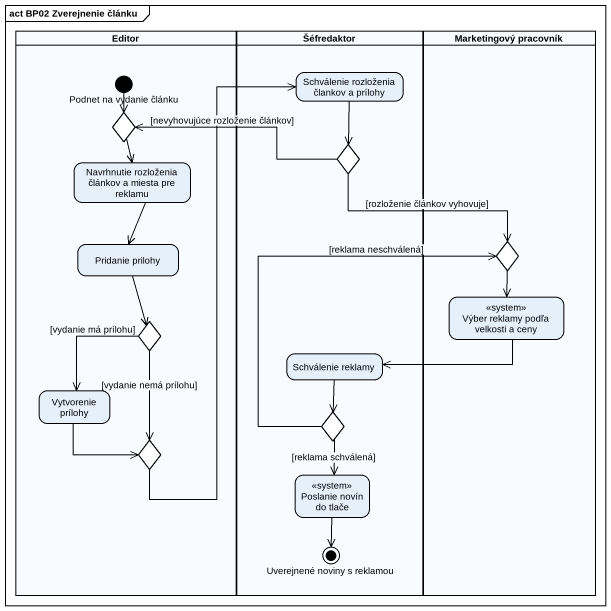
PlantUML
@startuml
mainframe act BP02 Zverejnenie článku
hide empty description
state Editor <<partition>> {
  state "Podnet na vydanie článku" as Podnet_na_vydanie_článku <<start>>
  state choice1 <<choice>>
  state "Navrhnutie rozloženia článkov a miesta pre reklamu" as Navrhnutie_rozloženia
  state "Pridanie prilohy" as Pridanie_prilohy
  state choice4 <<choice>>
  state "Vytvorenie prílohy" as Vytvorenie_prílohy
  state choice6 <<choice>>
}
state Šéfredaktor <<partition>> {
  state "Schválenie rozloženia člankov a prílohy" as Schválenie_rozloženia
  state choice2 <<choice>>
  state "Schválenie reklamy" as Schválenie_reklamy
  state choice5 <<choice>>
  state "Poslanie novín do tlače" as Poslanie_novín_do_tlače <<system>>
  state "Uverejnené noviny s reklamou" as Uverejnené_noviny_s_reklamou <<end>>
}
state "Marketingový pracovník" as Marketingový_pracovník <<partition>> {
  state choice3 <<choice>>
  state "Výber reklamy podľa velkosti a ceny" as Výber_reklamy_podľa <<system>>
}
Podnet_na_vydanie_článku --> choice1
Schválenie_rozloženia --> choice2
choice1 --> Navrhnutie_rozloženia
choice2 -left-> choice1 : [nevyhovujúce rozloženie článkov]
choice2 --> choice3 : [rozloženie článkov vyhovuje]
Navrhnutie_rozloženia --> Pridanie_prilohy
Pridanie_prilohy --> choice4
choice3 --> Výber_reklamy_podľa
Výber_reklamy_podľa -left-> Schválenie_reklamy
choice4 --> Vytvorenie_prílohy : [vydanie má prílohu]
choice4 --> choice6 : [vydanie nemá prílohu]
Schválenie_reklamy --> choice5
Vytvorenie_prílohy --> choice6
choice5 -up-> choice3 : [reklama neschválená]
choice5 --> Poslanie_novín_do_tlače : [reklama schválená]
choice6 -up-> Schválenie_rozloženia
Poslanie_novín_do_tlače --> Uverejnené_noviny_s_reklamou
@enduml
